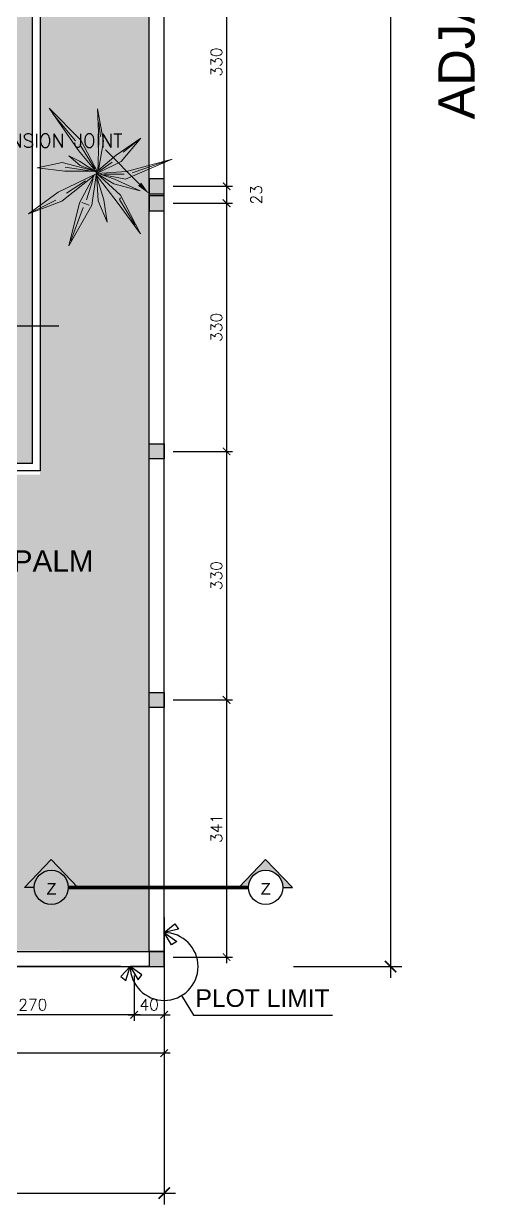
# Model space of a CAD drawing. Header units: centimetres. Extents: x -3744 to 3813, y -6963 to 3597.
# Drawn here: x -187 to 427, y -316 to 1252 of the extents above; entities that cross this region are included whole.
import ezdxf
from ezdxf import colors
from ezdxf.entities.mleader import LeaderData, LeaderLine
from ezdxf.enums import TextEntityAlignment as Align
from ezdxf.math import Vec2, Vec3

# ---------------------------------------------------------------- set-up
doc = ezdxf.new("R2010")
doc.units = ezdxf.units.CM
doc.header["$LTSCALE"] = 100
doc.header["$MEASUREMENT"] = 0
for name, pattern in [('DASHDOT', [1, 0.5, -0.25, 0, -0.25]), ('FINAL PLOT$0$CENTER', [2, 1.25, -0.25, 0.25, -0.25]), ('FINAL PLOT$0$FINAL PLOT$0$CENTER', [2, 1.25, -0.25, 0.25, -0.25]), ('GRID$0$GRID$0$XREF GRID$0$GRIDS$0$CENTER', [2, 1.25, -0.25, 0.25, -0.25]), ('HIDDEN', [0.375, 0.25, -0.125]), ('SOURROUNDING$0$HIDDEN', [0.375, 0.25, -0.125])]:
    doc.linetypes.add(name, pattern=pattern)
for name, color, linetype in [('A0-01 FLOOR PLANS$0$WALL-01', 7, 'Continuous'), ('DIM IN', 1, 'Continuous'), ('FINAL PLOT$0$CUTTING LINE', 4, 'Continuous'), ('FINAL PLOT$0$DIM-OUT', 1, 'Continuous'), ('FINAL PLOT$0$PLOT LIMIT', 6, 'FINAL PLOT$0$CENTER'), ('FINAL PLOT$0$PLOT LINE', 6, 'FINAL PLOT$0$FINAL PLOT$0$CENTER'), ('GRID$0$XREF GRID', 11, 'GRID$0$GRID$0$XREF GRID$0$GRIDS$0$CENTER'), ('SOURROUNDING$0$DIM IN', 1, 'Continuous'), ('SOURROUNDING$0$KERBSTONE', 11, 'Continuous'), ('SOURROUNDING$0$SURROUNDINGS$0$SURROUNDINGS$0$SURROUNDINGS$0$COLUMN', 6, 'Continuous'), ('SOURROUNDING$0$SURROUNDINGS$0$SURROUNDINGS$0$SURROUNDINGS$0$COLUMN HATCH', 201, 'Continuous'), ('SOURROUNDING$0$TEXT', 3, 'Continuous'), ('SOURROUNDING$0$WALL-03', 2, 'Continuous'), ('SOURROUNDING$0$WALL-04', 1, 'Continuous'), ('TEXT', 3, 'Continuous'), ('WALL SECT LINE', 6, 'DASHDOT'), ('WALL-03', 2, 'Continuous'), ('WALL-04', 1, 'Continuous')]:
    doc.layers.add(name, color=color, linetype=linetype)
doc.layers.add('SOURROUNDING$0$HAT', color=8, linetype='Continuous', lineweight=9)
doc.layers.add('SOURROUNDING$0$plantitas', color=68, linetype='Continuous', lineweight=5)
doc.styles.add('22', font='romans.shx')
doc.styles.add('ART', font='arial.ttf')
doc.styles.add('FINAL PLOT$0$ART', font='arial.ttf')
doc.styles.add('FINAL PLOT$0$ASA', font='romans.shx', dxfattribs={"width": 0.8})
doc.styles.add('FINAL PLOT$0$FINAL PLOT$0$ART', font='arial.ttf')
doc.styles.add('FINAL PLOT$0$FINAL PLOT$0$FINAL PLOT$0$ART', font='arial.ttf')
doc.styles.add('SOURROUNDING$0$ARIAL', font='arial.ttf', dxfattribs={"width": 0.8, "height": 150})
doc.dimstyles.new('100', dxfattribs={"dimtxt": 15, "dimasz": 10, "dimexe": 8, "dimexo": 12, "dimgap": 6, "dimtad": 1, "dimdec": 0, "dimzin": 0, "dimdsep": 46, "dimtxsty": '22', "dimblk": 'ARCHTICK', "dimcen": 30, "dimdle": 8, "dimclrd": 1, "dimclre": 1, "dimclrt": 2, "dimadec": 0, "dimazin": 0, "dimtfac": 1, "dimtdec": 0, "dimtmove": 2, "dimatfit": 3, "dimldrblk": 'OBLIQUE', "dimfxl": 100, "dimtolj": 1, "dimtzin": 0, "dimarcsym": 0})
doc.dimstyles.new('FINAL PLOT$0$AS-23-100-FM', dxfattribs={"dimscale": 0, "dimtxt": 20, "dimasz": 15, "dimexe": 15, "dimexo": 10, "dimgap": 5, "dimtad": 1, "dimtoh": 1, "dimdec": 0, "dimlfac": 0.3937007870000001, "dimzin": 1, "dimdsep": 46, "dimlunit": 3, "dimtxsty": 'FINAL PLOT$0$ASA', "dimblk1": 'FINAL PLOT$0$_ARCHTICK', "dimblk2": 'FINAL PLOT$0$_ARCHTICK', "dimsah": 1, "dimcen": 15, "dimdle": 15, "dimclrd": 1, "dimclre": 1, "dimclrt": 3, "dimadec": 0, "dimazin": 0, "dimtfac": 1, "dimtdec": 0, "dimtmove": 2, "dimatfit": 3, "dimldrblk": 'FINAL PLOT$0$_ARCHTICK', "dimfxl": 1, "dimtolj": 1, "dimtzin": 0, "dimarcsym": 0})

# ---------------------------------------------------------------- blocks, each defined once
blk = doc.blocks.new('FINAL PLOT$0$_ARCHTICK')
at = {"color": 0, "linetype": 'ByBlock', "const_width": 0.15}
blk.add_lwpolyline([(-0.5, -0.5), (0.5, 0.5)], dxfattribs=at)
blk = doc.blocks.new('*D206')
at = {"layer": 'Defpoints', "color": 0, "transparency": 16777216}
for p in [(161.9104427115927, 3048.000000000001), (161.9104427115927, 0), (300.8555696502968, 2.234408056923253e-14)]:
    blk.add_point(p, dxfattribs=at)
at = {"layer": 'FINAL PLOT$0$DIM-OUT', "color": 1, "lineweight": -2, "transparency": 16777216}
for p, q in [((300.8555696502961, 3063.000000000001), (300.8555696502968, -14.99999999999998)), ((171.9104427115927, 3048.000000000001), (315.8555696502961, 3048.000000000001)), ((171.9104427115927, 1.608122649676637e-15), (315.8555696502968, 2.475626454374749e-14))]:
    blk.add_line(p, q, dxfattribs=at)
at = {"layer": 'FINAL PLOT$0$DIM-OUT', "color": 1, "lineweight": -2, "transparency": 16777216, "xscale": 15, "yscale": 15, "zscale": 15}
for p, rotation in [((300.8555696502961, 3048.000000000001), 90), ((300.8555696502968, 2.234408056923253e-14), 270)]:
    blk.add_blockref('FINAL PLOT$0$_ARCHTICK', p, dxfattribs=dict(at, rotation=rotation))
at = {"layer": 'FINAL PLOT$0$DIM-OUT', "color": 3, "transparency": 16777216, "insert": (276.6297852028207, 1524), "char_height": 30, "attachment_point": 5, "rotation": 90, "style": 'FINAL PLOT$0$ART'}
blk.add_mtext('\\A1;100\'-0" [30.48m.]', dxfattribs=at)
blk = doc.blocks.new('*D207')
at = {"layer": 'Defpoints', "color": 0, "transparency": 16777216}
for p in [(-3048, -39.29663412463105), (0, -39.29663412463105), (-1.60144168833552e-14, -300.8319093485579)]:
    blk.add_point(p, dxfattribs=at)
at = {"layer": 'FINAL PLOT$0$DIM-OUT', "color": 1, "lineweight": -2, "transparency": 16777216}
for p, q in [((-3048, -49.29663412463105), (-3048, -315.8319093485579)), ((-6.123233995736766e-16, -49.29663412463105), (-1.693290198271572e-14, -315.8319093485579)), ((-3063, -300.8319093485579), (14.99999999999998, -300.8319093485579))]:
    blk.add_line(p, q, dxfattribs=at)
at = {"layer": 'FINAL PLOT$0$DIM-OUT', "color": 1, "lineweight": -2, "transparency": 16777216, "xscale": 15, "yscale": 15, "zscale": 15, "rotation": 180}
blk.add_blockref('FINAL PLOT$0$_ARCHTICK', (-3048, -300.8319093485579), dxfattribs=at)
at = {"layer": 'FINAL PLOT$0$DIM-OUT', "color": 1, "lineweight": -2, "transparency": 16777216, "xscale": 15, "yscale": 15, "zscale": 15}
blk.add_blockref('FINAL PLOT$0$_ARCHTICK', (-1.60144168833552e-14, -300.8319093485579), dxfattribs=at)
at = {"layer": 'FINAL PLOT$0$DIM-OUT', "color": 3, "transparency": 16777216, "insert": (-1524, -276.6061249010818), "char_height": 30, "attachment_point": 5, "style": 'FINAL PLOT$0$ART'}
blk.add_mtext('\\A1;100\'-0" [30.48m.]', dxfattribs=at)
blk = doc.blocks.new('_ARCHTICK')
at = {"color": 0, "linetype": 'ByBlock', "const_width": 0.15}
blk.add_lwpolyline([(-0.5, -0.5), (0.5, 0.5)], dxfattribs=at)
blk = doc.blocks.new('*D12')
at = {"layer": 'Defpoints', "color": 0, "transparency": 16777216}
for p in [(-4.001776687800886e-11, 1365.999999999773), (0, 1035.999999999784), (82.94329953137185, 1035.999999999784)]:
    blk.add_point(p, dxfattribs=at)
at = {"layer": 'DIM IN', "color": 1, "lineweight": -2, "transparency": 16777216}
for p, q in [((11.99999999995998, 1365.999999999773), (90.94329953137178, 1365.999999999773)), ((82.94329953137178, 1373.999999999773), (82.94329953137185, 1027.999999999784)), ((12, 1035.999999999784), (90.94329953137185, 1035.999999999784))]:
    blk.add_line(p, q, dxfattribs=at)
at = {"layer": 'DIM IN', "color": 1, "lineweight": -2, "transparency": 16777216, "xscale": 10, "yscale": 10, "zscale": 10}
for p, rotation in [((82.94329953137178, 1365.999999999773), 90), ((82.94329953137185, 1035.999999999784), 270)]:
    blk.add_blockref('_ARCHTICK', p, dxfattribs=dict(at, rotation=rotation))
at = {"layer": 'DIM IN', "color": 2, "transparency": 16777216, "insert": (69.44329953137213, 1200.999999999778), "char_height": 15, "attachment_point": 5, "rotation": 90, "style": '22'}
blk.add_mtext('\\A1;330', dxfattribs=at)
blk = doc.blocks.new('_OBLIQUE')
at = {"color": 0, "linetype": 'ByBlock'}
blk.add_line((-0.5, -0.5), (0.5, 0.5), dxfattribs=at)
blk = doc.blocks.new('*D13')
at = {"layer": 'Defpoints', "color": 0, "transparency": 16777216}
for p in [(0, 1035.999999999784), (0, 1013.499999999784), (82.9432995313719, 1013.499999999784)]:
    blk.add_point(p, dxfattribs=at)
at = {"layer": 'DIM IN', "color": 1, "lineweight": -2, "transparency": 16777216}
for p, q in [((12, 1035.999999999784), (90.9432995313719, 1035.999999999784)), ((82.9432995313719, 1043.999999999784), (82.9432995313719, 1005.499999999784)), ((12, 1013.499999999784), (90.9432995313719, 1013.499999999784))]:
    blk.add_line(p, q, dxfattribs=at)
at = {"layer": 'DIM IN', "color": 1, "lineweight": -2, "transparency": 16777216, "xscale": 10, "yscale": 10, "zscale": 10}
for p, rotation in [((82.9432995313719, 1035.999999999784), 90), ((82.9432995313719, 1013.499999999784), 270)]:
    blk.add_blockref('_ARCHTICK', p, dxfattribs=dict(at, rotation=rotation))
at = {"layer": 'DIM IN', "color": 2, "transparency": 16777216, "insert": (122.4432995313722, 1024.749999999784), "char_height": 15, "attachment_point": 5, "rotation": 90, "style": '22'}
blk.add_mtext('\\A1;23', dxfattribs=at)
blk = doc.blocks.new('*D14')
at = {"layer": 'Defpoints', "color": 0, "transparency": 16777216}
for p in [(0, 1013.499999999784), (-4.001776687800886e-11, 683.9999999997692), (82.94329953137203, 683.9999999997692)]:
    blk.add_point(p, dxfattribs=at)
at = {"layer": 'DIM IN', "color": 1, "lineweight": -2, "transparency": 16777216}
for p, q in [((82.94329953137196, 1021.499999999784), (82.94329953137203, 675.9999999997692)), ((12, 1013.499999999784), (90.94329953137196, 1013.499999999784)), ((11.99999999995998, 683.9999999997692), (90.94329953137203, 683.9999999997692))]:
    blk.add_line(p, q, dxfattribs=at)
at = {"layer": 'DIM IN', "color": 1, "lineweight": -2, "transparency": 16777216, "xscale": 10, "yscale": 10, "zscale": 10}
for p, rotation in [((82.94329953137196, 1013.499999999784), 90), ((82.94329953137203, 683.9999999997692), 270)]:
    blk.add_blockref('_ARCHTICK', p, dxfattribs=dict(at, rotation=rotation))
at = {"layer": 'DIM IN', "color": 2, "transparency": 16777216, "insert": (69.44329953137223, 848.7499999997765), "char_height": 15, "attachment_point": 5, "rotation": 90, "style": '22'}
blk.add_mtext('\\A1;330', dxfattribs=at)
blk = doc.blocks.new('*D15')
at = {"layer": 'Defpoints', "color": 0, "transparency": 16777216}
for p in [(-4.001776687800886e-11, 683.9999999997692), (0, 353.9999999997691), (82.94329953137216, 353.9999999997691)]:
    blk.add_point(p, dxfattribs=at)
at = {"layer": 'DIM IN', "color": 1, "lineweight": -2, "transparency": 16777216}
for p, q in [((82.94329953137209, 691.9999999997692), (82.94329953137218, 345.9999999997691)), ((11.99999999995998, 683.9999999997692), (90.94329953137209, 683.9999999997692)), ((12, 353.9999999997691), (90.94329953137216, 353.9999999997691))]:
    blk.add_line(p, q, dxfattribs=at)
at = {"layer": 'DIM IN', "color": 1, "lineweight": -2, "transparency": 16777216, "xscale": 10, "yscale": 10, "zscale": 10}
for p, rotation in [((82.94329953137209, 683.9999999997692), 90), ((82.94329953137216, 353.9999999997691), 270)]:
    blk.add_blockref('_ARCHTICK', p, dxfattribs=dict(at, rotation=rotation))
at = {"layer": 'DIM IN', "color": 2, "transparency": 16777216, "insert": (69.44329953137226, 518.9999999997691), "char_height": 15, "attachment_point": 5, "rotation": 90, "style": '22'}
blk.add_mtext('\\A1;330', dxfattribs=at)
blk = doc.blocks.new('*D16')
at = {"layer": 'Defpoints', "color": 0, "transparency": 16777216}
for p in [(0, 353.9999999997691), (0, 12.50000000000001), (82.94329953137233, 12.50000000000002)]:
    blk.add_point(p, dxfattribs=at)
at = {"layer": 'DIM IN', "color": 1, "lineweight": -2, "transparency": 16777216}
for p, q in [((82.94329953137225, 361.9999999997691), (82.94329953137233, 4.500000000000018)), ((12, 353.9999999997691), (90.94329953137225, 353.9999999997691)), ((12, 12.50000000000001), (90.94329953137233, 12.50000000000002))]:
    blk.add_line(p, q, dxfattribs=at)
at = {"layer": 'DIM IN', "color": 1, "lineweight": -2, "transparency": 16777216, "xscale": 10, "yscale": 10, "zscale": 10}
for p, rotation in [((82.94329953137225, 353.9999999997691), 90), ((82.94329953137233, 12.50000000000002), 270)]:
    blk.add_blockref('_ARCHTICK', p, dxfattribs=dict(at, rotation=rotation))
at = {"layer": 'DIM IN', "color": 2, "transparency": 16777216, "insert": (69.44329953137233, 183.2499999998845), "char_height": 15, "attachment_point": 5, "rotation": 90, "style": '22'}
blk.add_mtext('\\A1;341', dxfattribs=at)
blk = doc.blocks.new('*D157')
at = {"layer": 'Defpoints', "color": 0, "transparency": 16777216}
for p in [(2.058262278981164e-13, 77.01163258179365), (-39.83682794376318, 0), (1.971750013800914e-13, -64.2736183827842)]:
    blk.add_point(p, dxfattribs=at)
at = {"layer": 'DIM IN', "color": 1, "lineweight": -2, "transparency": 16777216}
for p, q in [((2.05091439818628e-13, 65.01163258179365), (1.966851426604325e-13, -72.27361838278422)), ((-39.83682794376318, -12), (-39.83682794376319, -72.2736183827842)), ((-47.83682794376319, -64.2736183827842), (8.000000000000197, -64.2736183827842))]:
    blk.add_line(p, q, dxfattribs=at)
at = {"layer": 'DIM IN', "color": 1, "lineweight": -2, "transparency": 16777216, "xscale": 10, "yscale": 10, "zscale": 10, "rotation": 180}
blk.add_blockref('_ARCHTICK', (-39.83682794376319, -64.2736183827842), dxfattribs=at)
at = {"layer": 'DIM IN', "color": 1, "lineweight": -2, "transparency": 16777216, "xscale": 10, "yscale": 10, "zscale": 10}
blk.add_blockref('_ARCHTICK', (1.971750013800914e-13, -64.2736183827842), dxfattribs=at)
at = {"layer": 'DIM IN', "color": 2, "transparency": 16777216, "insert": (-19.9184139718815, -50.77361838278421), "char_height": 15, "attachment_point": 5, "style": '22'}
blk.add_mtext('\\A1;40', dxfattribs=at)
blk = doc.blocks.new('SOURROUNDING$0$0Q62D')
at = {"color": 0, "linetype": 'ByBlock'}
for p, q in [((-0.05000000000000071, 1.109999999999996), (0.06999999999999851, 0.4799999999999969)), ((-0.02999999999999936, 0.5299999999999976), (-0.05000000000000071, 1.109999999999996)), ((-0.02999999999999936, 0.9599999999999973), (0.01999999999999957, 0.5199999999999996)), ((-0.9900000000000002, 0.5899999999999999), (-0.3499999999999996, 0.3299999999999983)), ((-0.4700000000000006, 0.1899999999999977), (-0.9900000000000002, 0.5899999999999999)), ((-0.4700000000000006, 0.2800000000000011), (-0.9199999999999999, 0.5500000000000007)), ((-0.3300000000000018, 0.6699999999999982), (-0.1600000000000019, 0.379999999999999)), ((-0.2400000000000002, 0.3399999999999999), (-0.3300000000000018, 0.6699999999999982)), ((-0.0199999999999978, 0.01999999999999602), (-0.02999999999999936, 0.5299999999999976)), ((0.09999999999999964, 0.2899999999999991), (0.3399999999999999, 0.6099999999999959)), ((0.3399999999999999, 0.6099999999999959), (0.1500000000000004, 0.2399999999999984)), ((0.2800000000000011, 0.3399999999999963), (1, 0.5399999999999991)), ((1, 0.5399999999999991), (0.3599999999999994, 0.259999999999998)), ((1, 0.5399999999999991), (0.4100000000000001, 0.3299999999999983)), ((-0.1600000000000019, 0.379999999999999), (-0.0199999999999978, 0.01999999999999602)), ((0.06999999999999851, 0.4799999999999969), (-1.77635683940025e-15, 0.00999999999999801)), ((0.01999999999999957, 0.5199999999999996), (0.04999999999999893, 0.509999999999998)), ((-0.04999999999999893, 0.00999999999999801), (-0.4700000000000006, 0.1899999999999977)), ((-0.4399999999999995, 0.2099999999999973), (-0.3800000000000008, 0.3099999999999987)), ((-0.08999999999999986, 0.03999999999999559), (-0.3600000000000012, 0.2199999999999989)), ((-0.3499999999999996, 0.3299999999999983), (-1.77635683940025e-15, 0)), ((-1.77635683940025e-15, 0), (-0.2400000000000002, 0.3399999999999999)), ((-1.77635683940025e-15, 0.00999999999999801), (0.09999999999999964, 0.2899999999999991)), ((0.3599999999999994, 0.259999999999998), (-1.77635683940025e-15, 0.00999999999999801)), ((0.02999999999999936, 0.04999999999999716), (0.2800000000000011, 0.3399999999999963)), ((0.1500000000000004, 0.2399999999999984), (0.02999999999999936, 0.04999999999999716)), ((0.0799999999999983, 0.08999999999999986), (0.3099999999999969, 0.2699999999999996)), ((-1.159999999999998, -0.1500000000000021), (-0.6600000000000001, 0.00999999999999801)), ((-0.6600000000000001, 0.00999999999999801), (-0.04999999999999893, 0.00999999999999801)), ((-0.009999999999999787, 0.00999999999999801), (-0.620000000000001, -0.1300000000000026)), ((0.00999999999999801, 0), (-0.08999999999999986, -0.2900000000000027)), ((-1.77635683940025e-15, 0.00999999999999801), (0.3900000000000006, 0.09999999999999787)), ((-1.77635683940025e-15, -0.4199999999999982), (0.00999999999999801, 0)), ((0.01999999999999957, 0.00999999999999801), (0.120000000000001, -0.5200000000000031)), ((0.3299999999999983, -0.3599999999999994), (0.01999999999999957, 0.00999999999999801)), ((0.03999999999999915, 0.01000000000000156), (0.2799999999999976, 0.02000000000000313)), ((0.3900000000000006, 0.09999999999999787), (0.8300000000000001, 0.00999999999999801)), ((0.8300000000000001, 0.00999999999999801), (0.3899999999999988, -0.02000000000000313)), ((0.7699999999999996, 0.00999999999999801), (0.4999999999999982, 0.00999999999999801)), ((-1.159999999999998, -0.1500000000000021), (-0.7200000000000006, -0.06000000000000227)), ((-0.620000000000001, -0.1300000000000026), (-1.159999999999998, -0.1500000000000021)), ((-0.2000000000000011, -0.01000000000000156), (-0.5299999999999994, -0.03999999999999915)), ((-0.3499999999999996, -0.3100000000000023), (-0.01000000000000156, -0.03999999999999915)), ((-0.03999999999999915, -0.06000000000000227), (-0.3099999999999987, -0.350000000000005)), ((0, -0.03000000000000114), (-0.3000000000000007, -0.4299999999999997)), ((-0.1200000000000028, -0.2300000000000004), (0, -0.03000000000000114)), ((0.0199999999999978, -0.05999999999999872), (0.06999999999999851, -0.4800000000000004)), ((0.04999999999999893, -0.01000000000000156), (0.3699999999999992, -0.3000000000000007)), ((0.3899999999999988, -0.02000000000000313), (0.04999999999999893, -0.01000000000000156)), ((-0.6400000000000006, -0.6000000000000014), (-0.3499999999999996, -0.3100000000000023)), ((-0.1600000000000001, -0.4500000000000028), (-0.1200000000000028, -0.2300000000000004)), ((-0.08999999999999986, -0.2900000000000027), (-0.1600000000000001, -0.4500000000000028)), ((0.3699999999999992, -0.3000000000000007), (0.5999999999999979, -0.7299999999999969)), ((-0.3000000000000007, -0.4299999999999997), (-0.6400000000000006, -0.6000000000000014)), ((0.05000000000000071, -1.180000000000003), (-1.77635683940025e-15, -0.4199999999999982)), ((0.120000000000001, -0.5200000000000031), (0.05000000000000071, -1.180000000000003)), ((0.5999999999999979, -0.7299999999999969), (0.3299999999999983, -0.3599999999999994)), ((0.4899999999999984, -0.5599999999999987), (0.3799999999999972, -0.379999999999999)), ((0.04000000000000092, -1.080000000000002), (0.04999999999999716, -0.5599999999999987))]:
    blk.add_line(p, q, dxfattribs=at)
blk = doc.blocks.new('GRID')
at = {"layer": 'GRID$0$XREF GRID'}
blk.add_line((-1969.804241438601, 815.5000000000416), (-230.2361929991453, 815.5000000000407), dxfattribs=at)
blk = doc.blocks.new('A0-01 FLOOR PLANS')
at = {"layer": 'A0-01 FLOOR PLANS$0$WALL-01'}
blk.add_blockref('GRID', (0, 0), dxfattribs=at)
blk = doc.blocks.new('SOURROUNDING')
at = {"layer": 'SOURROUNDING$0$HAT', "transparency": 33554658}
h = blk.add_hatch(dxfattribs=at)
h.set_pattern_fill('CROSS', color=256, scale=150, angle=90)
h.set_pattern_definition([(90, (0, 0), (-37.5, 37.5), [18.75, -56.25]), (180, (9.375, 9.375), (-37.5, -37.49999999999999), [18.75, -56.25])])
h.paths.add_polyline_path([(-1392.065571825893, 640.0056710339665), (-2418, 639.9943289696406), (-2418, 25.00000000000046), (-1392.065571825893, 25.00000000000003)])
h.paths.add_polyline_path([(-1810.00000000006, 2848.000000000015), (-1810.000000000076, 3028), (-3028, 3027.999999999999), (-3028, 785.0000000017874), (-1819.999999999348, 785.0000000018192), (-1820.000000000057, 1969.719852353662), (-1935.000000000041, 1969.719852353595), (-1935.000000000019, 2521.189775922605), (-1820.000000000025, 2521.189775922629), (-1820.000000000059, 2848.000000000015)])
h.paths.add_polyline_path([(-890.0000000000257, 3028), (-880.0000000000273, 2818.000000000007), (-164.9999999999978, 2818.000000000006), (-174.9999999999961, 2848.000000000013), (-164.999999999995, 2848.000000000014), (-164.9999999998214, 652.9137857794739), (-722.0655717155141, 652.9137891617253), (-722.0655531118957, 25.00000011200814), (-20, 19.99999999999977), (-20.00000000000091, 3028)])
at = {"layer": 'SOURROUNDING$0$KERBSTONE', "lineweight": 13}
h = blk.add_hatch(dxfattribs=at)
h.set_pattern_fill('AR-HBONE', color=252, scale=5, angle=90)
h.set_pattern_definition([(135, (0, 0), (-28.2842712474619, 1.731912112470987e-15), [60, -20]), (225, (-14.142135625, 14.142135625), (-28.2842712474619, 3.9523581617213e-15), [60, -20])])
h.paths.add_polyline_path([(-174.9999999999995, 1001.388733368148), (-180.2372202335287, 999.4018025608985), (-174.9999999999998, 1003.262964355024), (-174.9999999999975, 1910.06746708433), (-189.1883495621125, 1904.684598388356), (-174.9999999999975, 1915.145016474309), (-174.9999999999975, 1965.254414543792), (-177.7862639594871, 1965.570847487486), (-174.9999999999973, 1966.160834471921), (-174.9999999999961, 2515.31407094349), (-190.9484910254077, 2509.26342828679), (-174.9999999999961, 2521.021517783776), (-174.9999999999959, 2569.633347105632), (-179.5464054227816, 2570.14967738592), (-174.9999999999961, 2571.112371539958), (-174.9999999999957, 2808.000000000006), (-890.000000000025, 2808.000000000006), (-890.000000000025, 3028), (-1810.000000000075, 3028), (-1810.000000000024, 2511.189775922623), (-1925.000000000019, 2511.189775922612), (-1925.00000000004, 1979.719852353628), (-1810.000000000056, 1979.719852353628), (-1809.999999999347, 775.0000000018035), (-3028, 775.0000000018031), (-3028, 650.0000000018035), (-2728, 650.0000000018035), (-2447.999999999999, 650.000000001804), (-2428, 650.0000000018035), (-1382.065571825893, 650.0000000018035), (-1382.065571825892, 25.00000000000011), (-1257.585336144932, 25.00000000000011), (-1257.065571825896, 25.00000000316902), (-857.0655718258947, 24.99999999999989), (-732.0659801441941, 25), (-732.065571825893, 667.9999999999965), (-175.0000000000002, 668.000000000032)])
h.paths.add_polyline_path([(-1685, 828.0000000000057), (-1685, 2748.000000000005), (-1220, 2748.000000000005), (-1220, 2193.000000000006), (-890, 2193.000000000006), (-890, 2683.000000000005), (-300, 2683.000000000006), (-300, 788.0000000000057), (-589.9999999999995, 788.0000000000057), (-589.9999999999997, 793.0000000000057), (-817, 793.0000000000055), (-817, 713.0000000000298), (-1286.116348528466, 712.9999999999948), (-1287.5, 828.0000000000058)], flags=16)
h.paths.add_polyline_path([(-1798.226780842823, 1621.662886067414), (-1726.107733223775, 1621.662886067414), (-1726.107733223775, 1641.162886067414), (-1798.226780842823, 1641.162886067414)], flags=16)
h.paths.add_polyline_path([(-1563.971165272614, 2964.650889992762), (-999.200087509995, 2964.650889992762), (-999.200087509995, 3018.338407045968), (-1563.971165272614, 3018.338407045968)], flags=16)
at = {"layer": 'SOURROUNDING$0$SURROUNDINGS$0$SURROUNDINGS$0$SURROUNDINGS$0$COLUMN HATCH'}
h = blk.add_hatch(color=256, dxfattribs=at)
h.dxf.hatch_style = 1
h.paths.add_polyline_path([(2.273736754432321e-13, 20.00000000000014), (-19.91841397188131, 19.99999999999993), (-19.91841397188142, -6.424175884650797e-14), (1.13686837721616e-13, 1.418156345239211e-13)])
at = {"layer": 'SOURROUNDING$0$KERBSTONE', "color": 2}
for p, q in [((-175.0000000000005, 668.000000000032), (-174.9999999999956, 2808.000000000006)), ((-164.999999999999, 2818.000000000006), (-164.9999999998207, 658.0000000000355)), ((-175.0000000000005, 668.000000000032), (-732.0655718258929, 667.9999999999965)), ((-164.9999999998207, 658.0000000000355), (-722.0655718258929, 657.9999999999973))]:
    blk.add_line(p, q, dxfattribs=at)
at = {"layer": 'SOURROUNDING$0$SURROUNDINGS$0$SURROUNDINGS$0$SURROUNDINGS$0$COLUMN'}
blk.add_lwpolyline([(-19.91841397188142, -6.394884621840902e-14), (3.410605131648481e-13, -1.299669619043172e-13), (3.410605131648481e-13, 20), (-19.91841397188142, 20.00000000000006)], close=True, dxfattribs=at)
at = {"layer": 'SOURROUNDING$0$WALL-03'}
for p, q in [((2.349326407172757e-13, 5.50231652848964e-16), (-9.170536670469717e-13, 3048)), ((-19.99999999999978, 20), (-20.00000000000091, 3028)), ((-997.0655718258929, 20), (2.254839341247211e-13, 20)), ((-922.0655718258926, -2.486899575160351e-14), (-19.91841397188142, 1.759069334639207e-09))]:
    blk.add_line(p, q, dxfattribs=at)
at = {"layer": 'SOURROUNDING$0$WALL-04', "linetype": 'SOURROUNDING$0$HIDDEN'}
blk.add_line((-19.91841397188142, -6.394884621840902e-14), (-329.4761222096611, 0), dxfattribs=at)
at = {"layer": 'SOURROUNDING$0$DIM IN'}
blk.add_blockref('A0-01 FLOOR PLANS', (105, 35.00000000000091), dxfattribs=at)
at = {"layer": 'SOURROUNDING$0$plantitas', "color": 54, "extrusion": (0, 0, -1), "xscale": 90.07812315540856, "yscale": 90.07812315540856, "zscale": -90.07812315540879, "rotation": 141.4792577779152}
blk.add_blockref('SOURROUNDING$0$0Q62D', (90.07049002248141, 1053.907009329409), dxfattribs=at)
at = {"layer": 'SOURROUNDING$0$TEXT', "linetype": 'ByBlock', "style": 'SOURROUNDING$0$ARIAL'}
blk.add_text('LOCAL PALM', height=28.24646906334956, dxfattribs=at).set_placement((-217.6961509684851, 524.3347250748644), align=Align.CENTER)
blk = doc.blocks.new('*D172')
at = {"layer": 'Defpoints', "color": 0, "transparency": 16777216}
for p in [(-309.4761222096611, -64.2736183827842), (-309.4761222096611, -64.27361838278422), (-39.83682794376318, -64.2736183827842)]:
    blk.add_point(p, dxfattribs=at)
at = {"layer": 'DIM IN', "color": 1, "lineweight": -2, "transparency": 16777216}
for p, q in [((-309.4761222096611, -52.27361838278421), (-309.4761222096611, -56.27361838278419)), ((-39.83682794376318, -52.27361838278421), (-39.83682794376318, -56.27361838278419)), ((-31.83682794376318, -64.27361838278422), (-317.4761222096611, -64.27361838278422))]:
    blk.add_line(p, q, dxfattribs=at)
at = {"layer": 'DIM IN', "color": 1, "lineweight": -2, "transparency": 16777216, "xscale": 10, "yscale": 10, "zscale": 10, "rotation": 180}
blk.add_blockref('_ARCHTICK', (-309.4761222096611, -64.27361838278422), dxfattribs=at)
at = {"layer": 'DIM IN', "color": 1, "lineweight": -2, "transparency": 16777216, "xscale": 10, "yscale": 10, "zscale": 10}
blk.add_blockref('_ARCHTICK', (-39.83682794376318, -64.27361838278422), dxfattribs=at)
at = {"layer": 'DIM IN', "color": 2, "transparency": 16777216, "insert": (-174.6564750767121, -50.77361838278422), "char_height": 15, "attachment_point": 5, "style": '22'}
blk.add_mtext('\\A1;270', dxfattribs=at)
blk = doc.blocks.new('*D190')
at = {"layer": 'Defpoints', "color": 0, "transparency": 16777216}
for p in [(-3048, 0), (0, 0), (-3048, -114.877547078097)]:
    blk.add_point(p, dxfattribs=at)
at = {"layer": 'DIM IN', "color": 1, "lineweight": -2, "transparency": 16777216}
for p, q in [((-3048, -12), (-3048, -122.877547078097)), ((-7.347880794884119e-16, -12), (-7.524079735813485e-15, -122.877547078097)), ((7.999999999999993, -114.877547078097), (-3056, -114.877547078097))]:
    blk.add_line(p, q, dxfattribs=at)
at = {"layer": 'DIM IN', "color": 1, "lineweight": -2, "transparency": 16777216, "xscale": 10, "yscale": 10, "zscale": 10, "rotation": 180}
blk.add_blockref('_ARCHTICK', (-3048, -114.877547078097), dxfattribs=at)
at = {"layer": 'DIM IN', "color": 1, "lineweight": -2, "transparency": 16777216, "xscale": 10, "yscale": 10, "zscale": 10}
blk.add_blockref('_ARCHTICK', (-7.034221016154543e-15, -114.877547078097), dxfattribs=at)
at = {"layer": 'DIM IN', "color": 2, "transparency": 16777216, "insert": (-1524, -101.377547078097), "char_height": 15, "attachment_point": 5, "style": '22'}
blk.add_mtext('\\A1;3048', dxfattribs=at)
blk = doc.blocks.new('FINAL PLOT')
at = {"layer": 'FINAL PLOT$0$CUTTING LINE', "color": 4}
for p, q in [((23.23328787896025, -38.53847861986469), (38.99733628692047, -64.68727192446659)), ((38.99733628692047, -64.68727192446659), (223.7660675152001, -64.68727192446659))]:
    blk.add_line(p, q, dxfattribs=at)
for points in [[(0, 45), (14.28383343345195, 56.64536032106935), (18.98068560716638, 49.43840391285903), (0, 45), (16.73217265652784, 33.26787011922352), (9.868878159541055, 28.94224469873279), (0, 45)], [(-45, 0), (-57.76012223456928, -13.29742813934627), (-50.95572304027155, -18.56058238524565), (-45, 0), (-34.656472760209, -17.62441254586884), (-29.79106891235278, -11.13259523264696), (-45, 0)]]:
    blk.add_lwpolyline(points, dxfattribs=at)
blk.add_arc((0, 0), 45, 180, 90, dxfattribs=at)
at = {"layer": 'FINAL PLOT$0$PLOT LIMIT', "color": 1}
blk.add_lwpolyline([(-3048, 0), (0, 0), (0, 3048), (-3048, 3048)], close=True, dxfattribs=at)
at = {"layer": 'FINAL PLOT$0$CUTTING LINE', "color": 4, "style": 'FINAL PLOT$0$FINAL PLOT$0$ART'}
blk.add_text('PLOT LIMIT', height=23.4375, dxfattribs=at).set_placement((219.8724147315879, -53.6040547907096), align=Align.RIGHT)
at = {"layer": 'FINAL PLOT$0$PLOT LINE', "color": 7, "style": 'FINAL PLOT$0$FINAL PLOT$0$FINAL PLOT$0$ART'}
blk.add_text('ADJACENT PLOT (000-000)', height=48, rotation=90, dxfattribs=at).set_placement((388.4484957436271, 1553.381130579567), align=Align.MIDDLE_CENTER)
at = {"layer": 'FINAL PLOT$0$DIM-OUT'}
dim = blk.add_linear_dim(base=(300.8555696502968, 2.234408056923253e-14), p1=(161.9104427115926, 3048), p2=(161.9104427115926, 0), angle=90, dimstyle='FINAL PLOT$0$AS-23-100-FM', override={"dimscale": 1, "dimtxt": 30, "dimtxsty": 'FINAL PLOT$0$ART'}, dxfattribs=at)
dim.commit()
dim.dimension.update_dxf_attribs({"geometry": '*D206', "text_midpoint": (276.6297852028207, 1524)})
dim = blk.add_linear_dim(base=(-1.60144168833552e-14, -300.8319093485579), p1=(-3048, -39.29663412463105), p2=(0, -39.29663412463105), dimstyle='FINAL PLOT$0$AS-23-100-FM', override={"dimscale": 1, "dimtxt": 30, "dimtxsty": 'FINAL PLOT$0$ART'}, dxfattribs=at)
dim.commit()
dim.dimension.update_dxf_attribs({"geometry": '*D207', "text_midpoint": (-1524, -276.6061249010818)})

msp = doc.modelspace()

# ---------------------------------------------------------------- hatches: boundary and pattern name
at = {"layer": 'WALL SECT LINE'}
h = msp.add_hatch(color=251, dxfattribs=at)
edge = h.paths.add_edge_path()
edge.add_line((-185.5807828338949, 105.0829881515991), (-172.7500134095682, 105.0829881515991))
edge.add_ellipse((-150.0825444342701, 105.0829881515991), major_axis=(16.02832102472557, 16.02832102472554), ratio=0.9999999999999887, start_angle=-45.000000000000284, end_angle=134.9999999999997, ccw=False)
edge.add_line((-127.415075458972, 105.0829881515991), (-114.5843060346452, 105.0829881515991))
edge.add_line((-114.5843060346452, 105.0829881515991), (-150.0825444342701, 142.1758200915236))
edge.add_line((-150.0825444342701, 142.1758200910579), (-185.5807828338949, 105.0829881511333))
h = msp.add_hatch(color=251, dxfattribs=at)
edge = h.paths.add_edge_path()
edge.add_line((170.3737501144278, 105.0829881515991), (157.5429806901011, 105.0829881515991))
edge.add_ellipse((134.875511714803, 105.0829881515991), major_axis=(-16.02832102472556, 16.02832102472555), ratio=0.9999999999999887, start_angle=225.0000000000003, end_angle=405.0000000000003)
edge.add_line((112.2080427395049, 105.0829881515991), (99.37727331517817, 105.0829881515991))
edge.add_line((99.37727331517817, 105.0829881515991), (134.875511714803, 142.1758200915236))
edge.add_line((134.875511714803, 142.1758200910579), (170.3737501144278, 105.0829881511333))
at = {"layer": 'WALL-03'}
h = msp.add_hatch(color=6, dxfattribs=at)
h.dxf.hatch_style = 1
h.paths.add_polyline_path([(-20, 1025.999999999784), (0, 1025.999999999784), (0, 1045.999999999784), (-20, 1045.999999999784)])
h = msp.add_hatch(color=6, dxfattribs=at)
h.dxf.hatch_style = 1
h.paths.add_polyline_path([(-20, 1025.999999999784), (0, 1025.999999999784), (0, 1045.999999999784), (-20, 1045.999999999784)])
h = msp.add_hatch(color=6, dxfattribs=at)
h.dxf.hatch_style = 1
h.paths.add_polyline_path([(-20, 1003.499999999784), (0, 1003.499999999784), (0, 1023.499999999784), (-20, 1023.499999999784)])
h = msp.add_hatch(color=6, dxfattribs=at)
h.dxf.hatch_style = 1
h.paths.add_polyline_path([(-20, 1003.499999999784), (0, 1003.499999999784), (0, 1023.499999999784), (-20, 1023.499999999784)])
h = msp.add_hatch(color=6, dxfattribs=at)
h.dxf.hatch_style = 1
h.paths.add_polyline_path([(-20.00000000004002, 693.999999999769), (-4.001776687800884e-11, 693.999999999769), (-4.001776687800884e-11, 673.999999999769), (-20.00000000004002, 673.999999999769)])
h = msp.add_hatch(color=6, dxfattribs=at)
h.dxf.hatch_style = 1
h.paths.add_polyline_path([(-20.00000000004002, 693.999999999769), (-4.001776687800884e-11, 693.999999999769), (-4.001776687800884e-11, 673.999999999769), (-20.00000000004002, 673.999999999769)])
h = msp.add_hatch(color=6, dxfattribs=at)
h.dxf.hatch_style = 1
h.paths.add_polyline_path([(-20, 363.999999999769), (0, 363.999999999769), (0, 343.999999999769), (-20, 343.999999999769)])
h = msp.add_hatch(color=6, dxfattribs=at)
h.dxf.hatch_style = 1
h.paths.add_polyline_path([(-20, 363.999999999769), (0, 363.999999999769), (0, 343.999999999769), (-20, 343.999999999769)])

# ---------------------------------------------------------------- linework, layer by layer
at = {"layer": 'WALL SECT LINE', "color": 2, "linetype": 'Continuous'}
for points in [[(-172.7500134095682, 105.0829881515991), (-185.5807828338949, 105.0829881515991), (-150.0825444342701, 142.1758200910579), (-114.5843060346452, 105.0829881515991), (-127.415075458972, 105.0829881515991)], [(157.5429806901011, 105.0829881515991), (170.3737501144278, 105.0829881515991), (134.875511714803, 142.1758200910579), (99.37727331517817, 105.0829881515991), (112.2080427395049, 105.0829881515991)]]:
    msp.add_lwpolyline(points, dxfattribs=at)
at = {"layer": 'WALL SECT LINE', "const_width": 5}
msp.add_lwpolyline([(112.2080427399706, 105.0829881515991), (-127.415075458972, 105.0829881515991)], dxfattribs=at)
at = {"layer": 'WALL SECT LINE', "color": 2, "linetype": 'Continuous'}
for centre in [(-150.0825444342701, 105.0829881515991), (134.875511714803, 105.0829881515991)]:
    msp.add_circle(centre, 22.66746897523649, dxfattribs=at)
at = {"layer": 'WALL-03'}
for p, q in [((2.330428993987647e-13, 5.000000000000015), (-9.170536670469717e-13, 3048)), ((-19.99999999999978, 25.00000000000002), (-20.00000000000091, 3028))]:
    msp.add_line(p, q, dxfattribs=at)
at = {"layer": 'WALL-03', "color": 6}
for points in [[(-20, 1025.999999999784), (0, 1025.999999999784), (0, 1045.999999999784), (-20, 1045.999999999784)], [(-20, 1025.999999999784), (0, 1025.999999999784), (0, 1045.999999999784), (-20, 1045.999999999784)], [(-20, 1003.499999999784), (0, 1003.499999999784), (0, 1023.499999999784), (-20, 1023.499999999784)], [(-20, 1003.499999999784), (0, 1003.499999999784), (0, 1023.499999999784), (-20, 1023.499999999784)], [(-20.00000000004002, 693.999999999769), (-4.001776687800884e-11, 693.999999999769), (-4.001776687800884e-11, 673.999999999769), (-20.00000000004002, 673.999999999769)], [(-20.00000000004002, 693.999999999769), (-4.001776687800884e-11, 693.999999999769), (-4.001776687800884e-11, 673.999999999769), (-20.00000000004002, 673.999999999769)], [(-20, 363.999999999769), (0, 363.999999999769), (0, 343.999999999769), (-20, 343.999999999769)], [(-20, 363.999999999769), (0, 363.999999999769), (0, 343.999999999769), (-20, 343.999999999769)]]:
    msp.add_lwpolyline(points, close=True, dxfattribs=at)
at = {"layer": 'WALL-04', "linetype": 'HIDDEN'}
msp.add_line((-74.99999999999989, 0), (-333.1885239419642, 9.255320065904016e-09), dxfattribs=at)

# ---------------------------------------------------------------- block references
at = {"layer": 'WALL-03'}
for name in ['FINAL PLOT', 'SOURROUNDING']:
    msp.add_blockref(name, (0, 0), dxfattribs=at)

# ---------------------------------------------------------------- texts
at = {"layer": 'WALL SECT LINE', "color": 2, "style": 'ART'}
for p in [(-149.6320265987089, 103.2122611191761), (134.9406828289721, 103.212261119176)]:
    msp.add_text('Z', height=15.74999999999363, dxfattribs=at).set_placement(p, align=Align.MIDDLE_CENTER)

# ---------------------------------------------------------------- dimensions: what is measured, and where the dimension line sits
at = {"layer": 'DIM IN'}
for base, p1, p2, picture, middle in [((82.94329953137185, 1035.999999999784), (-4.001776687800884e-11, 1365.999999999773), (0, 1035.999999999784), '*D12', (69.44329953137213, 1200.999999999778)), ((82.9432995313719, 1013.499999999784), (0, 1035.999999999784), (0, 1013.499999999784), '*D13', (122.4432995313722, 1024.749999999784)), ((82.94329953137203, 683.9999999997692), (0, 1013.499999999784), (-4.001776687800884e-11, 683.999999999769), '*D14', (69.44329953137223, 848.7499999997765)), ((82.94329953137216, 353.9999999997691), (-4.001776687800884e-11, 683.999999999769), (0, 353.999999999769), '*D15', (69.44329953137226, 518.9999999997691)), ((82.94329953137233, 12.50000000000002), (0, 353.999999999769), (0, 12.5), '*D16', (69.44329953137233, 183.2499999998845))]:
    dim = msp.add_linear_dim(base=base, p1=p1, p2=p2, angle=90, dimstyle='100', override={"dimfxl": 0.075}, dxfattribs=at)
    dim.commit()
    dim.dimension.update_dxf_attribs({"geometry": picture, "text_midpoint": middle})
for base, p1, p2, picture, middle in [((1.971750013800914e-13, -64.2736183827842), (-39.83682794376318, 0), (2.058262278981164e-13, 77.01163258179365), '*D157', (-19.9184139718815, -50.77361838278421)), ((-3048, -114.877547078097), (0, 0), (-3048, 0), '*D190', (-1524, -101.377547078097)), ((-309.4761222096611, -64.27361838278422), (-39.83682794376318, -64.2736183827842), (-309.4761222096611, -64.2736183827842), '*D172', (-174.6564750767121, -50.77361838278422))]:
    dim = msp.add_linear_dim(base=base, p1=p1, p2=p2, dimstyle='100', override={"dimfxl": 0.075}, dxfattribs=at)
    dim.commit()
    dim.dimension.update_dxf_attribs({"geometry": picture, "text_midpoint": middle})

# ---------------------------------------------------------------- leaders
at = {"layer": 'TEXT'}
ml = msp.add_multileader_mtext('Standard', dxfattribs=at)
ml.set_content('2CM EXPANSION JOINT', color=256, style='22')
ml.set_leader_properties()
ml.build(insert=Vec2(0, 0))
ml.multileader.update_dxf_attribs({"text_right_attachment_type": 6, "dogleg_length": 0.36, "arrow_head_size": 18})
ctx = ml.context
ctx.base_point, ctx.char_height, ctx.arrow_head_size, ctx.landing_gap_size, ctx.plane_origin = Vec3(-385.8220442861643, 1096.663434552018), 18, 18, 0.09, Vec3(-20.00000000000054, 1025.999999999783)
ctx.right_attachment, ctx.text_align_type = 6, 2
notes = []
notes.append((ctx, [(0, (1, 1, 0), (-77.56775857187858, 1084.063434552018), (-1, 0), 0.36, [(0, [(-20.00000000000054, 1025.999999999783)], 0, [])])]))
ctx.mtext.insert, ctx.mtext.alignment, ctx.mtext.flow_direction = Vec3(-55.49174025186312, 1105.509955697993), 3, 5
for ctx, leaders in notes:
    for number, flags, end, landing, length, lines in leaders:
        leader = LeaderData()
        leader.index, (leader.has_last_leader_line, leader.has_dogleg_vector, leader.attachment_direction) = number, flags
        leader.last_leader_point, leader.dogleg_vector, leader.dogleg_length = Vec3(end), Vec3(landing), length
        for number, points, colour, breaks in lines:
            line = LeaderLine()
            line.index, line.vertices, line.color, line.breaks = number, Vec3.list(points), colors.encode_raw_color(colour), breaks
            leader.lines.append(line)
        ctx.leaders.append(leader)

doc.saveas('drawing.dxf')
